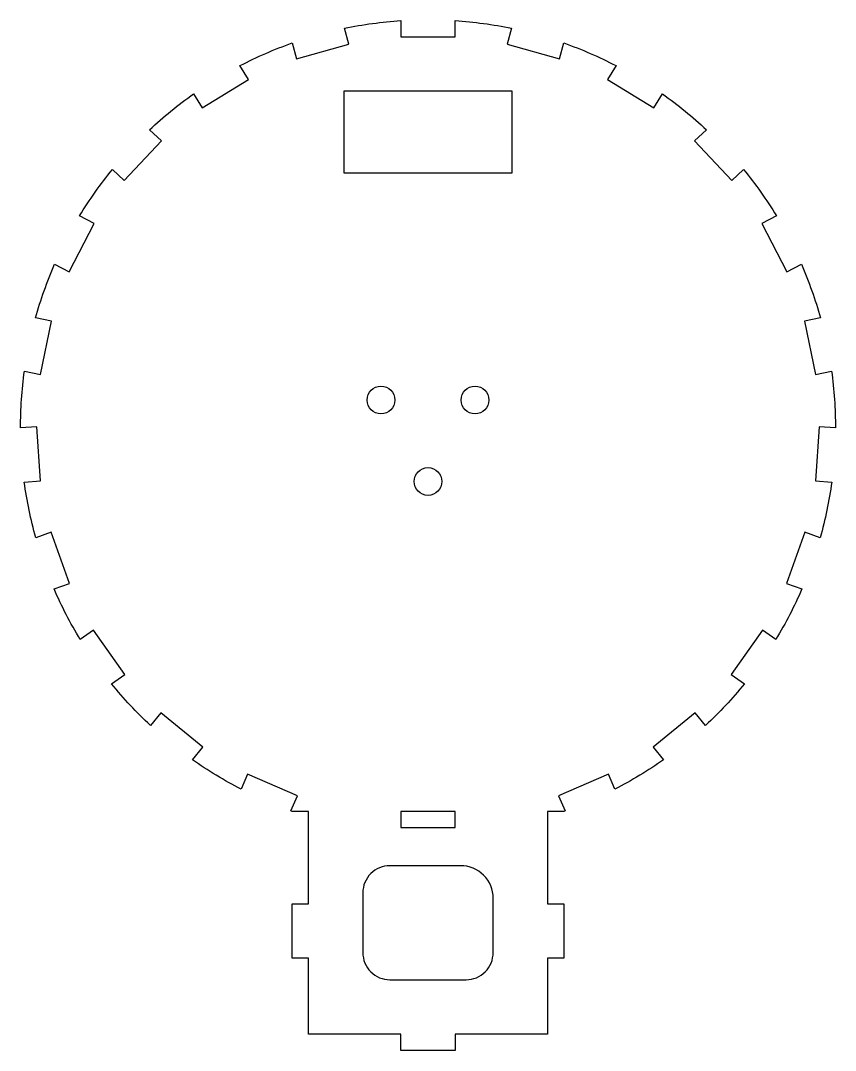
# Model space of a CAD drawing. Header units: millimetres. Extents: x -75 to 75, y -115 to 75.
import ezdxf

# ---------------------------------------------------------------- set-up
doc = ezdxf.new("R2010")
doc.units = ezdxf.units.MM
doc.layers.get('0').update_dxf_attribs({"linetype": 'CONTINUOUS'})

msp = doc.modelspace()

# ---------------------------------------------------------------- linework, layer by layer
for points in [[(-22, -97.71), (-25, -97.71), (-25, -87.71), (-22, -87.71), (-22, -70.71), (-25, -70.71, -0.000805), (-25.23, -70.63), (-24.03, -67.88), (-33.2, -63.89), (-34.4, -66.65, -0.034952), (-43.35, -61.2), (-41.45, -58.88), (-49.21, -52.57), (-51.1, -54.89, -0.034952), (-58.25, -47.24), (-55.8, -45.51), (-61.57, -37.34), (-64.02, -39.07, -0.034952), (-68.84, -29.77), (-66.01, -28.77), (-69.36, -19.34), (-72.19, -20.35, -0.034952), (-74.32, -10.1), (-71.32, -9.89), (-72.01, 0.09), (-75, -0.12, -0.034952), (-74.29, 10.33), (-71.35, 9.72), (-69.31, 19.51), (-72.25, 20.12, -0.034952), (-68.74, 29.99), (-66.08, 28.61), (-61.48, 37.49), (-64.14, 38.87, -0.034952), (-58.1, 47.42), (-55.91, 45.38), (-49.09, 52.68), (-51.28, 54.73, -0.034952), (-43.15, 61.34), (-41.6, 58.78), (-33.05, 63.97), (-34.61, 66.54, -0.034952), (-25, 70.71), (-24.19, 67.82), (-14.57, 70.52), (-15.38, 73.41, -0.034952), (-5, 74.83), (-5, 71.83), (5, 71.83), (5, 74.83, -0.034952), (15.38, 73.41), (14.57, 70.52), (24.19, 67.82), (25, 70.71, -0.034952), (34.61, 66.54), (33.05, 63.97), (41.6, 58.78), (43.15, 61.34, -0.034952), (51.28, 54.73), (49.09, 52.68), (55.91, 45.38), (58.1, 47.42, -0.034952), (64.14, 38.87), (61.48, 37.49), (66.08, 28.61), (68.74, 29.99, -0.034952), (72.25, 20.12), (69.31, 19.51), (71.35, 9.72), (74.29, 10.33, -0.034952), (75, -0.12), (72.01, 0.09), (71.32, -9.89), (74.32, -10.1, -0.034952), (72.19, -20.35), (69.36, -19.34), (66.01, -28.77), (68.84, -29.77, -0.034952), (64.02, -39.07), (61.57, -37.34), (55.8, -45.51), (58.25, -47.24, -0.034952), (51.1, -54.89), (49.21, -52.57), (41.45, -58.88), (43.35, -61.2, -0.034952), (34.4, -66.65), (33.2, -63.89), (24.03, -67.88), (25.23, -70.63, -0.000805), (25, -70.71), (22, -70.71), (22, -87.71), (25, -87.71), (25, -97.71), (22, -97.71), (22, -111.71), (5, -111.71), (5, -114.71), (-5, -114.71), (-5, -111.71), (-22, -111.71)], [(-7, -101.71), (7, -101.71, 0.414214), (12, -96.71), (12, -86.71, 0.414214), (6, -80.71), (-7, -80.71, 0.414214), (-12, -85.71), (-12, -96.71, 0.414214)]]:
    msp.add_lwpolyline(points, format="xyb", close=True)
for points in [[(15.5, 46.83), (15.5, 61.83), (-15.5, 61.83), (-15.5, 46.83)], [(-5, -73.71), (5, -73.71), (5, -70.71), (-5, -70.71)]]:
    msp.add_lwpolyline(points, close=True)
for centre in [(-8.66, 5), (8.66, 5), (0, -10)]:
    msp.add_circle(centre, 2.55)

doc.saveas('drawing.dxf')
